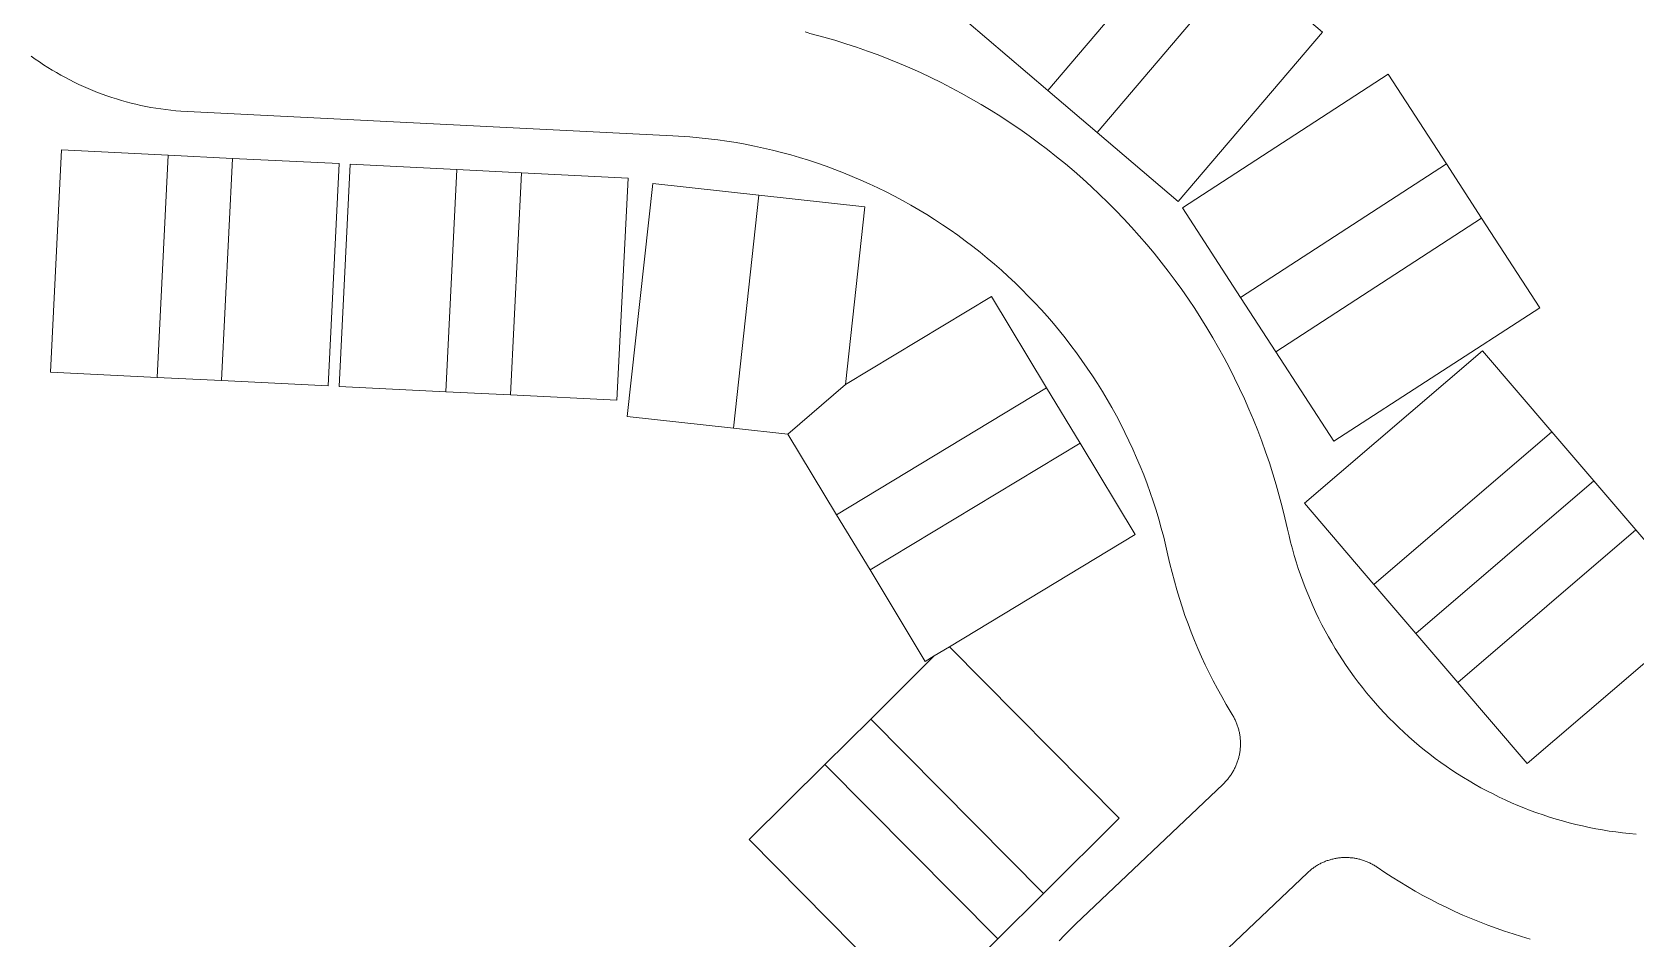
# Model space of a CAD drawing. Header units: feet. Extents: x 865220 to 2774701, y -2240498 to 961524.
# Drawn here: x 2769216 to 2769937, y 958010 to 958417 of the extents above; entities that cross this region are included whole.
import ezdxf

# ---------------------------------------------------------------- set-up
doc = ezdxf.new("R2010")
doc.units = ezdxf.units.FT
doc.header["$LTSCALE"] = 0.015
doc.header["$MEASUREMENT"] = 0
doc.layers.add('Parcels', color=7, linetype='Continuous', lineweight=0)

msp = doc.modelspace()

# ---------------------------------------------------------------- linework, layer by layer
at = {"layer": 'Parcels', "lineweight": 5}
for p, q in [((2769672.23, 958390.92), (2769737.07, 958467.04)), ((2769759.14, 958448.24), (2769694.31, 958372.12)), ((2769795.68, 958417.12), (2769759.14, 958448.24)), ((2769563.19, 958417.22), (2769563.61, 958417.08)), ((2769563.61, 958417.08), (2769564.02, 958416.95)), ((2769564.02, 958416.95), (2769564.44, 958416.82)), ((2769564.44, 958416.82), (2769565.27, 958416.59)), ((2769672.23, 958390.92), (2769635.7, 958422.04)), ((2769730.85, 958341), (2769795.68, 958417.12)), ((2769795.68, 958417.12), (2769730.85, 958341)), ((2769565.27, 958416.59), (2769571.48, 958414.92)), ((2769571.48, 958414.92), (2769576.43, 958413.48)), ((2769576.43, 958413.48), (2769581.35, 958411.96)), ((2769581.35, 958411.96), (2769586.24, 958410.36)), ((2769586.24, 958410.36), (2769591.1, 958408.67)), ((2769217.11, 958405.07), (2769215.27, 958406.39)), ((2769218.98, 958403.78), (2769217.11, 958405.07)), ((2769220.86, 958402.52), (2769218.98, 958403.78)), ((2769222.77, 958401.29), (2769220.86, 958402.52)), ((2769591.1, 958408.67), (2769595.93, 958406.89)), ((2769595.93, 958406.89), (2769600.73, 958405.03)), ((2769600.73, 958405.03), (2769605.5, 958403.08)), ((2769605.5, 958403.08), (2769610.23, 958401.06)), ((2769224.7, 958400.1), (2769222.77, 958401.29)), ((2769226.66, 958398.94), (2769224.7, 958400.1)), ((2769228.63, 958397.82), (2769226.66, 958398.94)), ((2769230.62, 958396.73), (2769228.63, 958397.82)), ((2769232.63, 958395.67), (2769230.62, 958396.73)), ((2769234.65, 958394.66), (2769232.63, 958395.67)), ((2769610.23, 958401.06), (2769614.93, 958398.95)), ((2769614.93, 958398.95), (2769619.59, 958396.76)), ((2769619.59, 958396.76), (2769624.21, 958394.49)), ((2769825.24, 958398.19), (2769732.7, 958338.13)), ((2769732.7, 958338.13), (2769825.24, 958398.19)), ((2769851.37, 958357.93), (2769825.24, 958398.19)), ((2769825.24, 958398.19), (2769851.37, 958357.93)), ((2769236.7, 958393.67), (2769234.65, 958394.66)), ((2769238.76, 958392.72), (2769236.7, 958393.67)), ((2769240.83, 958391.81), (2769238.76, 958392.72)), ((2769242.93, 958390.94), (2769240.83, 958391.81)), ((2769245.04, 958390.1), (2769242.93, 958390.94)), ((2769247.16, 958389.3), (2769245.04, 958390.1)), ((2769249.29, 958388.53), (2769247.16, 958389.3)), ((2769251.44, 958387.8), (2769249.29, 958388.53)), ((2769253.6, 958387.12), (2769251.44, 958387.8)), ((2769624.21, 958394.49), (2769628.78, 958392.13)), ((2769628.78, 958392.13), (2769633.32, 958389.7)), ((2769633.32, 958389.7), (2769637.82, 958387.19)), ((2769672.23, 958390.92), (2769694.31, 958372.12)), ((2769672.23, 958390.92), (2769672.23, 958390.92)), ((2769255.78, 958386.46), (2769253.6, 958387.12)), ((2769257.96, 958385.85), (2769255.78, 958386.46)), ((2769260.16, 958385.27), (2769257.96, 958385.85)), ((2769262.36, 958384.74), (2769260.16, 958385.27)), ((2769264.57, 958384.24), (2769262.36, 958384.74)), ((2769266.8, 958383.78), (2769264.57, 958384.24)), ((2769269.02, 958383.36), (2769266.8, 958383.78)), ((2769271.26, 958382.98), (2769269.02, 958383.36)), ((2769273.5, 958382.63), (2769271.26, 958382.98)), ((2769275.75, 958382.33), (2769273.5, 958382.63)), ((2769278, 958382.07), (2769275.75, 958382.33)), ((2769280.26, 958381.84), (2769278, 958382.07)), ((2769282.52, 958381.65), (2769280.26, 958381.84)), ((2769285.57, 958381.47), (2769282.52, 958381.65)), ((2769503.67, 958370.61), (2769285.57, 958381.47)), ((2769637.82, 958387.19), (2769642.27, 958384.6)), ((2769642.27, 958384.6), (2769646.67, 958381.94)), ((2769646.67, 958381.94), (2769651.03, 958379.2)), ((2769651.03, 958379.2), (2769655.34, 958376.38)), ((2769655.34, 958376.38), (2769659.6, 958373.49)), ((2769659.6, 958373.49), (2769663.8, 958370.52)), ((2769511.34, 958370.11), (2769503.67, 958370.61)), ((2769515.51, 958369.73), (2769511.34, 958370.11)), ((2769519.68, 958369.28), (2769515.51, 958369.73)), ((2769523.83, 958368.75), (2769519.68, 958369.28)), ((2769527.98, 958368.16), (2769523.83, 958368.75)), ((2769532.11, 958367.49), (2769527.98, 958368.16)), ((2769536.23, 958366.75), (2769532.11, 958367.49)), ((2769540.34, 958365.94), (2769536.23, 958366.75)), ((2769663.8, 958370.52), (2769667.96, 958367.48)), ((2769667.96, 958367.48), (2769672.06, 958364.37)), ((2769694.31, 958372.12), (2769730.85, 958341)), ((2769694.31, 958372.12), (2769694.31, 958372.12)), ((2769730.85, 958341), (2769694.31, 958372.12)), ((2769223.9, 958264.4), (2769228.87, 958364.27)), ((2769276.81, 958361.88), (2769228.87, 958364.27)), ((2769228.87, 958364.27), (2769228.87, 958364.27)), ((2769276.81, 958361.88), (2769271.84, 958262.02)), ((2769305.77, 958360.44), (2769276.81, 958361.88)), ((2769276.81, 958361.88), (2769305.77, 958360.44)), ((2769300.8, 958260.57), (2769305.77, 958360.44)), ((2769353.7, 958358.05), (2769305.77, 958360.44)), ((2769305.77, 958360.44), (2769305.77, 958360.44)), ((2769544.44, 958365.05), (2769540.34, 958365.94)), ((2769548.51, 958364.1), (2769544.44, 958365.05)), ((2769552.57, 958363.07), (2769548.51, 958364.1)), ((2769556.62, 958361.97), (2769552.57, 958363.07)), ((2769560.64, 958360.81), (2769556.62, 958361.97)), ((2769564.64, 958359.57), (2769560.64, 958360.81)), ((2769568.62, 958358.26), (2769564.64, 958359.57)), ((2769672.06, 958364.37), (2769676.11, 958361.19)), ((2769676.11, 958361.19), (2769680.1, 958357.93)), ((2769348.73, 958258.19), (2769353.7, 958358.05)), ((2769358.69, 958357.8), (2769353.72, 958257.94)), ((2769353.72, 958257.94), (2769358.69, 958357.8)), ((2769406.63, 958355.42), (2769358.69, 958357.8)), ((2769358.69, 958357.8), (2769358.69, 958357.8)), ((2769406.63, 958355.42), (2769401.66, 958255.55)), ((2769401.66, 958255.55), (2769406.63, 958355.42)), ((2769435.59, 958353.98), (2769406.63, 958355.42)), ((2769406.63, 958355.42), (2769406.63, 958355.42)), ((2769430.62, 958254.11), (2769435.59, 958353.98)), ((2769483.53, 958351.59), (2769435.59, 958353.98)), ((2769435.59, 958353.98), (2769435.59, 958353.98)), ((2769435.59, 958353.98), (2769483.53, 958351.59)), ((2769572.58, 958356.88), (2769568.62, 958358.26)), ((2769576.51, 958355.44), (2769572.58, 958356.88)), ((2769580.41, 958353.93), (2769576.51, 958355.44)), ((2769584.29, 958352.34), (2769580.41, 958353.93)), ((2769588.14, 958350.7), (2769584.29, 958352.34)), ((2769680.1, 958357.93), (2769684.03, 958354.61)), ((2769684.03, 958354.61), (2769687.9, 958351.22)), ((2769758.83, 958297.87), (2769851.37, 958357.93)), ((2769851.37, 958357.93), (2769851.37, 958357.93)), ((2769867.15, 958333.6), (2769851.37, 958357.93)), ((2769851.37, 958357.93), (2769867.15, 958333.6)), ((2769478.56, 958251.73), (2769483.53, 958351.59)), ((2769483.2, 958244.4), (2769494.6, 958349.1)), ((2769542.31, 958343.91), (2769494.6, 958349.1)), ((2769494.6, 958349.1), (2769542.31, 958343.91)), ((2769591.96, 958348.98), (2769588.14, 958350.7)), ((2769595.75, 958347.2), (2769591.96, 958348.98)), ((2769599.51, 958345.35), (2769595.75, 958347.2)), ((2769603.23, 958343.44), (2769599.51, 958345.35)), ((2769687.9, 958351.22), (2769691.72, 958347.77)), ((2769691.72, 958347.77), (2769695.47, 958344.24)), ((2769530.92, 958239.21), (2769542.31, 958343.91)), ((2769590.02, 958338.72), (2769542.31, 958343.91)), ((2769542.31, 958343.91), (2769542.31, 958343.91)), ((2769590.02, 958338.72), (2769581.33, 958258.79)), ((2769590.02, 958338.72), (2769590.02, 958338.72)), ((2769606.93, 958341.46), (2769603.23, 958343.44)), ((2769610.58, 958339.42), (2769606.93, 958341.46)), ((2769614.2, 958337.31), (2769610.58, 958339.42)), ((2769695.47, 958344.24), (2769699.16, 958340.65)), ((2769699.16, 958340.65), (2769702.79, 958337)), ((2769732.7, 958338.13), (2769758.83, 958297.87)), ((2769758.83, 958297.87), (2769732.7, 958338.13)), ((2769617.79, 958335.14), (2769614.2, 958337.31)), ((2769621.33, 958332.91), (2769617.79, 958335.14)), ((2769624.84, 958330.62), (2769621.33, 958332.91)), ((2769628.3, 958328.27), (2769624.84, 958330.62)), ((2769702.79, 958337), (2769706.36, 958333.29)), ((2769706.36, 958333.29), (2769709.86, 958329.51)), ((2769774.62, 958273.55), (2769867.15, 958333.6)), ((2769867.15, 958333.6), (2769774.62, 958273.55)), ((2769867.15, 958333.6), (2769867.15, 958333.6)), ((2769867.15, 958333.6), (2769893.28, 958293.34)), ((2769631.72, 958325.85), (2769628.3, 958328.27)), ((2769635.1, 958323.38), (2769631.72, 958325.85)), ((2769638.44, 958320.85), (2769635.1, 958323.38)), ((2769709.86, 958329.51), (2769713.29, 958325.67)), ((2769713.29, 958325.67), (2769716.65, 958321.78)), ((2769641.73, 958318.26), (2769638.44, 958320.85)), ((2769644.98, 958315.61), (2769641.73, 958318.26)), ((2769716.65, 958321.78), (2769719.95, 958317.82)), ((2769719.95, 958317.82), (2769723.18, 958313.81)), ((2769648.18, 958312.91), (2769644.98, 958315.61)), ((2769651.33, 958310.15), (2769648.18, 958312.91)), ((2769654.44, 958307.34), (2769651.33, 958310.15)), ((2769723.18, 958313.81), (2769726.33, 958309.75)), ((2769726.33, 958309.75), (2769729.42, 958305.62)), ((2769657.49, 958304.47), (2769654.44, 958307.34)), ((2769660.49, 958301.55), (2769657.49, 958304.47)), ((2769663.44, 958298.58), (2769660.49, 958301.55)), ((2769729.42, 958305.62), (2769732.43, 958301.45)), ((2769732.43, 958301.45), (2769735.37, 958297.22)), ((2769646.87, 958298.38), (2769581.33, 958258.79)), ((2769581.33, 958258.79), (2769646.87, 958298.38)), ((2769671.68, 958257.29), (2769646.87, 958298.38)), ((2769666.34, 958295.56), (2769663.44, 958298.58)), ((2769669.19, 958292.49), (2769666.34, 958295.56)), ((2769735.37, 958297.22), (2769738.23, 958292.95)), ((2769758.83, 958297.87), (2769774.62, 958273.55)), ((2769774.62, 958273.55), (2769758.83, 958297.87)), ((2769758.83, 958297.87), (2769758.83, 958297.87)), ((2769671.98, 958289.37), (2769669.19, 958292.49)), ((2769674.72, 958286.2), (2769671.98, 958289.37)), ((2769738.23, 958292.95), (2769741.03, 958288.62)), ((2769741.03, 958288.62), (2769743.74, 958284.25)), ((2769800.74, 958233.29), (2769893.28, 958293.34)), ((2769677.4, 958282.98), (2769674.72, 958286.2)), ((2769680.03, 958279.72), (2769677.4, 958282.98)), ((2769682.6, 958276.41), (2769680.03, 958279.72)), ((2769743.74, 958284.25), (2769746.38, 958279.82)), ((2769746.38, 958279.82), (2769748.94, 958275.36)), ((2769685.11, 958273.06), (2769682.6, 958276.41)), ((2769687.56, 958269.66), (2769685.11, 958273.06)), ((2769748.94, 958275.36), (2769751.42, 958270.85)), ((2769774.62, 958273.55), (2769800.74, 958233.29)), ((2769800.74, 958233.29), (2769774.62, 958273.55)), ((2769867.54, 958273.99), (2769787.54, 958205.49)), ((2769787.54, 958205.49), (2769867.54, 958273.99)), ((2769898.75, 958237.53), (2769867.54, 958273.99)), ((2769867.54, 958273.99), (2769898.75, 958237.53)), ((2769689.95, 958266.22), (2769687.56, 958269.66)), ((2769692.28, 958262.74), (2769689.95, 958266.22)), ((2769751.42, 958270.85), (2769753.82, 958266.29)), ((2769753.82, 958266.29), (2769756.14, 958261.7)), ((2769223.9, 958264.4), (2769271.84, 958262.02)), ((2769271.84, 958262.02), (2769223.9, 958264.4)), ((2769300.8, 958260.57), (2769271.84, 958262.02)), ((2769300.8, 958260.57), (2769300.8, 958260.57)), ((2769348.73, 958258.19), (2769300.8, 958260.57)), ((2769581.33, 958258.79), (2769555.33, 958236.55)), ((2769694.55, 958259.22), (2769692.28, 958262.74)), ((2769696.76, 958255.66), (2769694.55, 958259.22)), ((2769756.14, 958261.7), (2769758.38, 958257.06)), ((2769353.72, 958257.94), (2769401.66, 958255.55)), ((2769430.62, 958254.11), (2769401.66, 958255.55)), ((2769430.62, 958254.11), (2769478.56, 958251.73)), ((2769430.62, 958254.11), (2769430.62, 958254.11)), ((2769478.56, 958251.73), (2769430.62, 958254.11)), ((2769671.68, 958257.29), (2769577.25, 958200.26)), ((2769686.78, 958232.54), (2769671.68, 958257.29)), ((2769671.68, 958257.29), (2769671.68, 958257.29)), ((2769671.68, 958257.29), (2769686.78, 958232.54)), ((2769698.9, 958252.06), (2769696.76, 958255.66)), ((2769700.98, 958248.43), (2769698.9, 958252.06)), ((2769758.38, 958257.06), (2769760.54, 958252.39)), ((2769760.54, 958252.39), (2769762.62, 958247.68)), ((2769483.2, 958244.4), (2769530.92, 958239.21)), ((2769530.92, 958239.21), (2769483.2, 958244.4)), ((2769703, 958244.76), (2769700.98, 958248.43)), ((2769704.96, 958241.06), (2769703, 958244.76)), ((2769762.62, 958247.68), (2769764.62, 958242.94)), ((2769530.92, 958239.21), (2769555.33, 958236.55)), ((2769555.33, 958236.55), (2769530.92, 958239.21)), ((2769555.33, 958236.55), (2769577.25, 958200.26)), ((2769706.85, 958237.32), (2769704.96, 958241.06)), ((2769708.67, 958233.55), (2769706.85, 958237.32)), ((2769764.62, 958242.94), (2769766.53, 958238.16)), ((2769766.53, 958238.16), (2769768.36, 958233.35)), ((2769818.75, 958169.03), (2769898.75, 958237.53)), ((2769898.75, 958237.53), (2769898.75, 958237.53)), ((2769898.75, 958237.53), (2769917.61, 958215.5)), ((2769592.35, 958175.51), (2769686.78, 958232.54)), ((2769686.78, 958232.54), (2769686.78, 958232.54)), ((2769686.78, 958232.54), (2769711.48, 958191.39)), ((2769710.43, 958229.75), (2769708.67, 958233.55)), ((2769712.12, 958225.92), (2769710.43, 958229.75)), ((2769768.36, 958233.35), (2769770.11, 958228.5)), ((2769713.74, 958222.06), (2769712.12, 958225.92)), ((2769715.3, 958218.17), (2769713.74, 958222.06)), ((2769770.11, 958228.5), (2769771.77, 958223.63)), ((2769771.77, 958223.63), (2769773.34, 958218.73)), ((2769716.79, 958214.25), (2769715.3, 958218.17)), ((2769773.34, 958218.73), (2769774.83, 958213.8)), ((2769837.61, 958147.01), (2769917.61, 958215.5)), ((2769917.61, 958215.5), (2769917.61, 958215.5)), ((2769917.61, 958215.5), (2769936.47, 958193.47)), ((2769718.21, 958210.31), (2769716.79, 958214.25)), ((2769719.56, 958206.35), (2769718.21, 958210.31)), ((2769774.83, 958213.8), (2769776.24, 958208.85)), ((2769776.24, 958208.85), (2769777.55, 958203.87)), ((2769720.84, 958202.36), (2769719.56, 958206.35)), ((2769722.05, 958198.35), (2769720.84, 958202.36)), ((2769777.55, 958203.87), (2769778.78, 958198.87)), ((2769818.75, 958169.03), (2769787.54, 958205.49)), ((2769577.25, 958200.26), (2769592.35, 958175.51)), ((2769592.35, 958175.51), (2769577.25, 958200.26)), ((2769723.19, 958194.32), (2769722.05, 958198.35)), ((2769724.27, 958190.27), (2769723.19, 958194.32)), ((2769778.78, 958198.87), (2769779.92, 958193.85)), ((2769779.92, 958193.85), (2769780.6, 958190.87)), ((2769856.47, 958124.98), (2769936.47, 958193.47)), ((2769936.47, 958193.47), (2769936.47, 958193.47)), ((2769936.47, 958193.47), (2769966.77, 958158.09)), ((2769628.01, 958140.97), (2769711.48, 958191.39)), ((2769725.27, 958186.2), (2769724.27, 958190.27)), ((2769726.19, 958182.12), (2769725.27, 958186.2)), ((2769780.6, 958190.87), (2769781.33, 958187.91)), ((2769781.33, 958187.91), (2769782.11, 958184.96)), ((2769727.09, 958178.21), (2769726.19, 958182.12)), ((2769782.11, 958184.96), (2769782.94, 958182.02)), ((2769782.94, 958182.02), (2769783.83, 958179.09)), ((2769783.83, 958179.09), (2769784.76, 958176.19)), ((2769617.05, 958134.36), (2769592.35, 958175.51)), ((2769728.04, 958174.31), (2769727.09, 958178.21)), ((2769729.07, 958170.43), (2769728.04, 958174.31)), ((2769784.76, 958176.19), (2769785.75, 958173.3)), ((2769785.75, 958173.3), (2769786.78, 958170.42)), ((2769730.16, 958166.57), (2769729.07, 958170.43)), ((2769731.32, 958162.73), (2769730.16, 958166.57)), ((2769786.78, 958170.42), (2769787.87, 958167.57)), ((2769787.87, 958167.57), (2769789, 958164.73)), ((2769789, 958164.73), (2769790.19, 958161.92)), ((2769818.75, 958169.03), (2769837.61, 958147.01)), ((2769818.75, 958169.03), (2769818.75, 958169.03)), ((2769732.55, 958158.9), (2769731.32, 958162.73)), ((2769733.85, 958155.1), (2769732.55, 958158.9)), ((2769790.19, 958161.92), (2769791.42, 958159.12)), ((2769791.42, 958159.12), (2769792.7, 958156.35)), ((2769735.21, 958151.33), (2769733.85, 958155.1)), ((2769736.63, 958147.58), (2769735.21, 958151.33)), ((2769792.7, 958156.35), (2769794.03, 958153.6)), ((2769794.03, 958153.6), (2769795.41, 958150.88)), ((2769795.41, 958150.88), (2769796.83, 958148.18)), ((2769887.68, 958088.52), (2769966.19, 958155.74)), ((2769966.19, 958155.74), (2769887.68, 958088.52)), ((2769738.13, 958143.85), (2769736.63, 958147.58)), ((2769739.68, 958140.15), (2769738.13, 958143.85)), ((2769796.83, 958148.18), (2769798.31, 958145.5)), ((2769798.31, 958145.5), (2769799.82, 958142.85)), ((2769799.82, 958142.85), (2769801.39, 958140.23)), ((2769856.47, 958124.98), (2769837.61, 958147.01)), ((2769621.16, 958136.84), (2769592.59, 958108.52)), ((2769621.16, 958136.84), (2769617.05, 958134.36)), ((2769621.16, 958136.84), (2769628.01, 958140.97)), ((2769621.16, 958136.84), (2769621.16, 958136.84)), ((2769628.01, 958140.97), (2769628.01, 958140.97)), ((2769628.01, 958140.97), (2769704.34, 958063.96)), ((2769741.3, 958136.48), (2769739.68, 958140.15)), ((2769742.99, 958132.84), (2769741.3, 958136.48)), ((2769801.39, 958140.23), (2769803, 958137.63)), ((2769803, 958137.63), (2769804.65, 958135.07)), ((2769744.74, 958129.22), (2769742.99, 958132.84)), ((2769746.55, 958125.64), (2769744.74, 958129.22)), ((2769804.65, 958135.07), (2769806.35, 958132.53)), ((2769806.35, 958132.53), (2769808.1, 958130.02)), ((2769808.1, 958130.02), (2769809.88, 958127.54)), ((2769748.42, 958122.09), (2769746.55, 958125.64)), ((2769750.35, 958118.57), (2769748.42, 958122.09)), ((2769809.88, 958127.54), (2769811.71, 958125.1)), ((2769811.71, 958125.1), (2769813.59, 958122.69)), ((2769813.59, 958122.69), (2769815.5, 958120.31)), ((2769887.68, 958088.52), (2769856.47, 958124.98)), ((2769752.35, 958115.09), (2769750.35, 958118.57)), ((2769755.08, 958110.55), (2769752.35, 958115.09)), ((2769815.5, 958120.31), (2769817.46, 958117.96)), ((2769817.46, 958117.96), (2769819.45, 958115.65)), ((2769819.45, 958115.65), (2769821.49, 958113.37)), ((2769592.59, 958108.52), (2769572, 958088.11)), ((2769572, 958088.11), (2769592.59, 958108.52)), ((2769592.59, 958108.52), (2769670.26, 958030.18)), ((2769755.33, 958110.13), (2769755.08, 958110.55)), ((2769755.55, 958109.75), (2769755.33, 958110.13)), ((2769755.76, 958109.37), (2769755.55, 958109.75)), ((2769755.96, 958108.99), (2769755.76, 958109.37)), ((2769756.16, 958108.6), (2769755.96, 958108.99)), ((2769756.35, 958108.21), (2769756.16, 958108.6)), ((2769756.54, 958107.81), (2769756.35, 958108.21)), ((2769756.71, 958107.41), (2769756.54, 958107.81)), ((2769756.89, 958107.01), (2769756.71, 958107.41)), ((2769757.05, 958106.61), (2769756.89, 958107.01)), ((2769821.49, 958113.37), (2769823.56, 958111.13)), ((2769823.56, 958111.13), (2769825.68, 958108.93)), ((2769825.68, 958108.93), (2769827.83, 958106.76)), ((2769827.83, 958106.76), (2769830.02, 958104.64)), ((2769757.21, 958106.2), (2769757.05, 958106.61)), ((2769757.35, 958105.79), (2769757.21, 958106.2)), ((2769757.5, 958105.38), (2769757.35, 958105.79)), ((2769757.63, 958104.96), (2769757.5, 958105.38)), ((2769757.76, 958104.55), (2769757.63, 958104.96)), ((2769757.88, 958104.13), (2769757.76, 958104.55)), ((2769757.99, 958103.71), (2769757.88, 958104.13)), ((2769758.1, 958103.28), (2769757.99, 958103.71)), ((2769758.2, 958102.86), (2769758.1, 958103.28)), ((2769758.29, 958102.43), (2769758.2, 958102.86)), ((2769758.37, 958102), (2769758.29, 958102.43)), ((2769758.45, 958101.57), (2769758.37, 958102)), ((2769758.52, 958101.14), (2769758.45, 958101.57)), ((2769758.58, 958100.71), (2769758.52, 958101.14)), ((2769758.63, 958100.28), (2769758.58, 958100.71)), ((2769758.68, 958099.84), (2769758.63, 958100.28)), ((2769758.71, 958099.41), (2769758.68, 958099.84)), ((2769830.02, 958104.64), (2769832.25, 958102.55)), ((2769832.25, 958102.55), (2769834.51, 958100.49)), ((2769834.51, 958100.49), (2769836.81, 958098.48)), ((2769758.2, 958092.04), (2769758.29, 958092.46)), ((2769758.29, 958092.46), (2769758.38, 958092.89)), ((2769758.38, 958092.89), (2769758.45, 958093.32)), ((2769758.45, 958093.32), (2769758.52, 958093.75)), ((2769758.52, 958093.75), (2769758.58, 958094.18)), ((2769758.58, 958094.18), (2769758.63, 958094.62)), ((2769758.63, 958094.62), (2769758.68, 958095.05)), ((2769758.68, 958095.05), (2769758.72, 958095.49)), ((2769758.74, 958098.97), (2769758.71, 958099.41)), ((2769758.72, 958095.49), (2769758.75, 958095.92)), ((2769758.77, 958098.54), (2769758.74, 958098.97)), ((2769758.75, 958095.92), (2769758.77, 958096.36)), ((2769758.78, 958098.1), (2769758.77, 958098.54)), ((2769758.77, 958096.36), (2769758.78, 958096.79)), ((2769758.79, 958097.67), (2769758.78, 958098.1)), ((2769758.78, 958096.79), (2769758.79, 958097.23)), ((2769758.79, 958097.23), (2769758.79, 958097.67)), ((2769836.81, 958098.48), (2769839.14, 958096.51)), ((2769839.14, 958096.51), (2769841.51, 958094.58)), ((2769841.51, 958094.58), (2769843.91, 958092.7)), ((2769843.91, 958092.7), (2769846.34, 958090.85)), ((2769537.91, 958054.32), (2769572, 958088.11)), ((2769649.66, 958009.76), (2769572, 958088.11)), ((2769572, 958088.11), (2769649.66, 958009.76)), ((2769755.34, 958084.76), (2769755.56, 958085.14)), ((2769755.56, 958085.14), (2769755.77, 958085.52)), ((2769755.77, 958085.52), (2769755.97, 958085.9)), ((2769755.97, 958085.9), (2769756.17, 958086.29)), ((2769756.17, 958086.29), (2769756.36, 958086.68)), ((2769756.36, 958086.68), (2769756.55, 958087.08)), ((2769756.55, 958087.08), (2769756.72, 958087.48)), ((2769756.72, 958087.48), (2769756.89, 958087.88)), ((2769756.89, 958087.88), (2769757.06, 958088.28)), ((2769757.06, 958088.28), (2769757.21, 958088.69)), ((2769757.21, 958088.69), (2769757.36, 958089.1)), ((2769757.36, 958089.1), (2769757.5, 958089.51)), ((2769757.5, 958089.51), (2769757.64, 958089.93)), ((2769757.64, 958089.93), (2769757.76, 958090.35)), ((2769757.76, 958090.35), (2769757.89, 958090.77)), ((2769757.89, 958090.77), (2769758, 958091.19)), ((2769758, 958091.19), (2769758.1, 958091.61)), ((2769758.1, 958091.61), (2769758.2, 958092.04)), ((2769846.34, 958090.85), (2769848.81, 958089.05)), ((2769848.81, 958089.05), (2769851.3, 958087.29)), ((2769851.3, 958087.29), (2769853.83, 958085.57)), ((2769853.83, 958085.57), (2769856.39, 958083.9)), ((2769684.68, 958016.32), (2769751.01, 958079.31)), ((2769751.01, 958079.31), (2769751.32, 958079.61)), ((2769751.32, 958079.61), (2769751.63, 958079.92)), ((2769751.63, 958079.92), (2769751.93, 958080.24)), ((2769751.93, 958080.24), (2769752.23, 958080.56)), ((2769752.23, 958080.56), (2769752.52, 958080.88)), ((2769752.52, 958080.88), (2769752.81, 958081.21)), ((2769752.81, 958081.21), (2769753.09, 958081.54)), ((2769753.09, 958081.54), (2769753.36, 958081.88)), ((2769753.36, 958081.88), (2769753.63, 958082.23)), ((2769753.63, 958082.23), (2769753.89, 958082.58)), ((2769753.89, 958082.58), (2769754.15, 958082.93)), ((2769754.15, 958082.93), (2769754.4, 958083.29)), ((2769754.4, 958083.29), (2769754.65, 958083.65)), ((2769754.65, 958083.65), (2769754.88, 958084.01)), ((2769754.88, 958084.01), (2769755.11, 958084.38)), ((2769755.11, 958084.38), (2769755.34, 958084.76)), ((2769856.39, 958083.9), (2769858.97, 958082.27)), ((2769858.97, 958082.27), (2769861.58, 958080.69)), ((2769861.58, 958080.69), (2769864.22, 958079.16)), ((2769864.22, 958079.16), (2769866.89, 958077.67)), ((2769866.89, 958077.67), (2769869.58, 958076.23)), ((2769869.58, 958076.23), (2769872.3, 958074.83)), ((2769872.3, 958074.83), (2769875.04, 958073.48)), ((2769875.04, 958073.48), (2769877.8, 958072.18)), ((2769877.8, 958072.18), (2769880.59, 958070.93)), ((2769880.59, 958070.93), (2769883.4, 958069.73)), ((2769670.26, 958030.18), (2769704.34, 958063.96)), ((2769704.34, 958063.96), (2769670.26, 958030.18)), ((2769883.4, 958069.73), (2769886.22, 958068.58)), ((2769886.22, 958068.58), (2769889.07, 958067.47)), ((2769889.07, 958067.47), (2769891.94, 958066.42)), ((2769891.94, 958066.42), (2769894.82, 958065.42)), ((2769894.82, 958065.42), (2769897.72, 958064.46)), ((2769897.72, 958064.46), (2769900.64, 958063.56)), ((2769900.64, 958063.56), (2769903.57, 958062.71)), ((2769903.57, 958062.71), (2769906.52, 958061.91)), ((2769906.52, 958061.91), (2769909.48, 958061.16)), ((2769909.48, 958061.16), (2769912.46, 958060.46)), ((2769912.46, 958060.46), (2769915.44, 958059.82)), ((2769915.44, 958059.82), (2769918.44, 958059.23)), ((2769918.44, 958059.23), (2769921.44, 958058.69)), ((2769921.44, 958058.69), (2769924.46, 958058.2)), ((2769924.46, 958058.2), (2769927.48, 958057.77)), ((2769927.48, 958057.77), (2769930.51, 958057.38)), ((2769930.51, 958057.38), (2769933.55, 958057.05)), ((2769933.55, 958057.05), (2769936.59, 958056.78)), ((2769537.91, 958054.32), (2769602.26, 957989.41)), ((2769791.96, 958041.93), (2769791.61, 958041.68)), ((2769792.33, 958042.17), (2769791.96, 958041.93)), ((2769792.69, 958042.41), (2769792.33, 958042.17)), ((2769793.06, 958042.64), (2769792.69, 958042.41)), ((2769793.44, 958042.86), (2769793.06, 958042.64)), ((2769793.82, 958043.08), (2769793.44, 958042.86)), ((2769794.2, 958043.29), (2769793.82, 958043.08)), ((2769794.58, 958043.5), (2769794.2, 958043.29)), ((2769794.97, 958043.69), (2769794.58, 958043.5)), ((2769795.37, 958043.88), (2769794.97, 958043.69)), ((2769795.76, 958044.07), (2769795.37, 958043.88)), ((2769796.16, 958044.24), (2769795.76, 958044.07)), ((2769796.56, 958044.41), (2769796.16, 958044.24)), ((2769796.97, 958044.58), (2769796.56, 958044.41)), ((2769797.37, 958044.73), (2769796.97, 958044.58)), ((2769797.78, 958044.88), (2769797.37, 958044.73)), ((2769798.2, 958045.02), (2769797.78, 958044.88)), ((2769798.61, 958045.16), (2769798.2, 958045.02)), ((2769799.03, 958045.28), (2769798.61, 958045.16)), ((2769799.45, 958045.4), (2769799.03, 958045.28)), ((2769799.87, 958045.51), (2769799.45, 958045.4)), ((2769800.29, 958045.62), (2769799.87, 958045.51)), ((2769800.72, 958045.72), (2769800.29, 958045.62)), ((2769801.15, 958045.81), (2769800.72, 958045.72)), ((2769801.58, 958045.89), (2769801.15, 958045.81)), ((2769802.01, 958045.96), (2769801.58, 958045.89)), ((2769802.44, 958046.03), (2769802.01, 958045.96)), ((2769802.87, 958046.09), (2769802.44, 958046.03)), ((2769803.3, 958046.14), (2769802.87, 958046.09)), ((2769803.73, 958046.19), (2769803.3, 958046.14)), ((2769804.17, 958046.23), (2769803.73, 958046.19)), ((2769804.61, 958046.26), (2769804.17, 958046.23)), ((2769805.04, 958046.28), (2769804.61, 958046.26)), ((2769805.48, 958046.29), (2769805.04, 958046.28)), ((2769805.91, 958046.3), (2769805.48, 958046.29)), ((2769806.35, 958046.3), (2769805.91, 958046.3)), ((2769806.79, 958046.29), (2769806.35, 958046.3)), ((2769807.22, 958046.27), (2769806.79, 958046.29)), ((2769807.66, 958046.25), (2769807.22, 958046.27)), ((2769808.09, 958046.22), (2769807.66, 958046.25)), ((2769808.53, 958046.18), (2769808.09, 958046.22)), ((2769808.96, 958046.13), (2769808.53, 958046.18)), ((2769809.39, 958046.08), (2769808.96, 958046.13)), ((2769809.83, 958046.02), (2769809.39, 958046.08)), ((2769810.26, 958045.95), (2769809.83, 958046.02)), ((2769810.69, 958045.87), (2769810.26, 958045.95)), ((2769811.11, 958045.79), (2769810.69, 958045.87)), ((2769811.54, 958045.7), (2769811.11, 958045.79)), ((2769811.97, 958045.6), (2769811.54, 958045.7)), ((2769812.39, 958045.49), (2769811.97, 958045.6)), ((2769812.81, 958045.38), (2769812.39, 958045.49)), ((2769813.23, 958045.26), (2769812.81, 958045.38)), ((2769813.65, 958045.13), (2769813.23, 958045.26)), ((2769814.06, 958044.99), (2769813.65, 958045.13)), ((2769814.47, 958044.85), (2769814.06, 958044.99)), ((2769814.88, 958044.7), (2769814.47, 958044.85)), ((2769815.29, 958044.54), (2769814.88, 958044.7)), ((2769815.69, 958044.38), (2769815.29, 958044.54)), ((2769816.1, 958044.21), (2769815.69, 958044.38)), ((2769816.49, 958044.03), (2769816.1, 958044.21)), ((2769816.89, 958043.85), (2769816.49, 958044.03)), ((2769817.28, 958043.65), (2769816.89, 958043.85)), ((2769817.67, 958043.45), (2769817.28, 958043.65)), ((2769818.05, 958043.25), (2769817.67, 958043.45)), ((2769818.43, 958043.04), (2769818.05, 958043.25)), ((2769818.81, 958042.82), (2769818.43, 958043.04)), ((2769819.19, 958042.59), (2769818.81, 958042.82)), ((2769819.56, 958042.36), (2769819.19, 958042.59)), ((2769819.92, 958042.12), (2769819.56, 958042.36)), ((2769820.28, 958041.88), (2769819.92, 958042.12)), ((2769823.61, 958039.63), (2769820.28, 958041.88)), ((2769820.28, 958041.88), (2769820.28, 958041.88)), ((2769788.87, 958039.43), (2769722.55, 957976.44)), ((2769789.23, 958039.76), (2769788.87, 958039.43)), ((2769789.56, 958040.05), (2769789.23, 958039.76)), ((2769789.89, 958040.34), (2769789.56, 958040.05)), ((2769790.22, 958040.62), (2769789.89, 958040.34)), ((2769790.56, 958040.89), (2769790.22, 958040.62)), ((2769790.9, 958041.16), (2769790.56, 958040.89)), ((2769791.25, 958041.42), (2769790.9, 958041.16)), ((2769791.61, 958041.68), (2769791.25, 958041.42)), ((2769826.97, 958037.44), (2769823.61, 958039.63)), ((2769830.37, 958035.3), (2769826.97, 958037.44)), ((2769833.8, 958033.23), (2769830.37, 958035.3)), ((2769649.66, 958009.76), (2769670.26, 958030.18)), ((2769670.26, 958030.18), (2769649.66, 958009.76)), ((2769670.26, 958030.18), (2769670.26, 958030.18)), ((2769837.28, 958031.22), (2769833.8, 958033.23)), ((2769840.78, 958029.26), (2769837.28, 958031.22)), ((2769844.32, 958027.37), (2769840.78, 958029.26)), ((2769847.9, 958025.54), (2769844.32, 958027.37)), ((2769851.5, 958023.78), (2769847.9, 958025.54)), ((2769855.14, 958022.08), (2769851.5, 958023.78)), ((2769858.8, 958020.44), (2769855.14, 958022.08)), ((2769862.49, 958018.86), (2769858.8, 958020.44)), ((2769679.7, 958011.42), (2769682.17, 958013.89)), ((2769682.17, 958013.89), (2769684.68, 958016.32)), ((2769866.21, 958017.35), (2769862.49, 958018.86)), ((2769869.96, 958015.91), (2769866.21, 958017.35)), ((2769873.73, 958014.53), (2769869.96, 958015.91)), ((2769877.52, 958013.21), (2769873.73, 958014.53)), ((2769881.33, 958011.97), (2769877.52, 958013.21)), ((2769620.34, 957980.7), (2769649.66, 958009.76)), ((2769649.66, 958009.76), (2769649.66, 958009.76)), ((2769677.28, 958008.91), (2769679.7, 958011.42)), ((2769885.17, 958010.79), (2769881.33, 958011.97)), ((2769889.03, 958009.67), (2769885.17, 958010.79))]:
    msp.add_line(p, q, dxfattribs=at)

doc.saveas('drawing.dxf')
